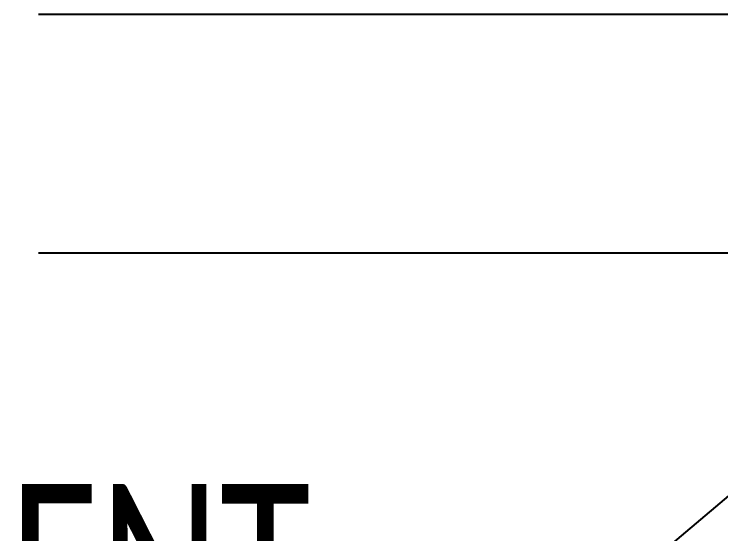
# Model space of a CAD drawing. Extents: x 2698 to 184165, y 3805 to 33846.
# Drawn here: x 159994 to 160050.8, y 30638.2 to 30680 of the extents above; entities that cross this region are included whole.
import ezdxf
from ezdxf import colors
from ezdxf.entities.mleader import LeaderData, LeaderLine
from ezdxf.math import Vec2, Vec3

# ---------------------------------------------------------------- set-up
doc = ezdxf.new("R2010")
doc.units = 0
doc.header["$LTSCALE"] = 2
doc.layers.add('_MCA-0', color=7, linetype='CONTINUOUS')
doc.layers.add('_MCA-0-DETAY', color=7, linetype='CONTINUOUS')
doc.styles.add('_MCA-YAZI', font='calibril.ttf', dxfattribs={"width": 0.7})

# ---------------------------------------------------------------- blocks, each defined once
blk = doc.blocks.new('_MCA-Y-DETAY-SPRMON')
at = {"layer": '_MCA-0-DETAY', "color": 252}
for p, q in [((79.62, -134.197), (102.151, -134.197)), ((79.62, -141.197), (102.151, -141.197))]:
    blk.add_line(p, q, dxfattribs=at)
at = {"layer": '_MCA-0'}
ml = blk.add_multileader_mtext('Standard', dxfattribs=at)
ml.set_content('PENDENT\\PSPRINKLER', color=256, style='_MCA-YAZI')
ml.set_leader_properties(color=256, linetype='ByLayer', lineweight=-1)
ml.build(insert=Vec2(0, 0))
ml.multileader.update_dxf_attribs({"text_left_attachment_type": 2, "text_right_attachment_type": 2, "dogleg_length": 10, "arrow_head_size": 5})
ctx = ml.context
ctx.base_point, ctx.char_height, ctx.arrow_head_size, ctx.plane_origin = Vec3(62.221, -154.023), 5, 5, Vec3(-1844.841, 26.504)
ctx.left_attachment, ctx.right_attachment, ctx.text_align_type = 2, 2, 2
notes = []
notes.append((ctx, [(1, (1, 1, 0), (93.079, -154.023), (-1, 0), 3.491, [(0, [(104.696, -144.213)], 0, [])])]))
ctx.mtext.insert, ctx.mtext.alignment, ctx.mtext.line_spacing_factor, ctx.mtext.flow_direction = Vec3(87.588, -147.97), 3, 0.84, 5
for ctx, leaders in notes:
    for number, flags, end, landing, length, lines in leaders:
        leader = LeaderData()
        leader.index, (leader.has_last_leader_line, leader.has_dogleg_vector, leader.attachment_direction) = number, flags
        leader.last_leader_point, leader.dogleg_vector, leader.dogleg_length = Vec3(end), Vec3(landing), length
        for number, points, colour, breaks in lines:
            line = LeaderLine()
            line.index, line.vertices, line.color, line.breaks = number, Vec3.list(points), colors.encode_raw_color(colour), breaks
            leader.lines.append(line)
        ctx.leaders.append(leader)

msp = doc.modelspace()

# ---------------------------------------------------------------- block references
at = {"layer": '_MCA-0-DETAY', "xscale": 2.742269662921349, "yscale": 2.742269662921349, "zscale": 2.742269662921349}
msp.add_blockref('_MCA-Y-DETAY-SPRMON', (159777.676, 31048.001), dxfattribs=at)

doc.saveas('drawing.dxf')
